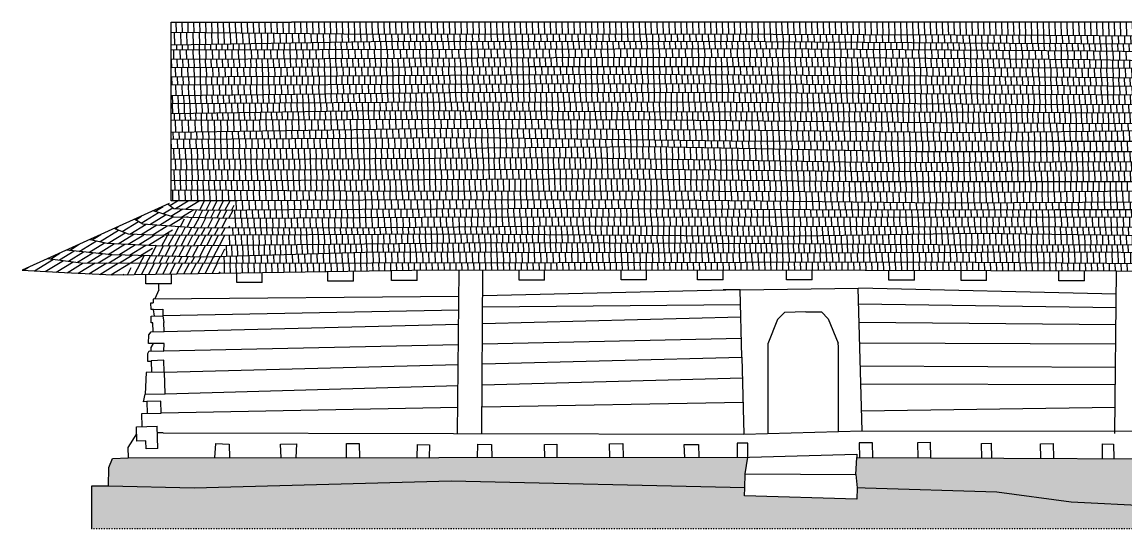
# Model space of a CAD drawing. Header units: millimetres. Extents: x -324080 to 120693, y -32448 to 53734.
# Drawn here: x 53927 to 66913, y -3230 to 2733 of the extents above; entities that cross this region are included whole.
import ezdxf

# ---------------------------------------------------------------- set-up
doc = ezdxf.new("R2010")
doc.units = ezdxf.units.MM
doc.linetypes.add('ACAD_ISO03W100', pattern=[30, 12, -18])
pattern_1 = [(91.58088, (97.126, -1574.12), (-69.823414, -1.92702), [])]
pattern_2 = [(91.58088, (97.126, -1574.12), (-72.997205, -2.01461), [])]
pattern_3 = [(91.58088, (97.126, -1574.12), (-66.64962, -1.83943), [])]
pattern_4 = [(91.58088, (97.126, -1574.12), (-76.171, -2.102205), [])]
pattern_5 = [(91.58088, (97.126, -1574.12), (-63.47583, -1.75184), [])]
pattern_6 = [(62.58088, (97.126, -1574.12), (-59.184846, 30.70358), [])]
pattern_7 = [(62.58088, (97.126, -1574.12), (-64.8215, 33.62773), [])]
pattern_8 = [(211.58088, (97.126, -1574.12), (38.24331, -62.21013), [])]
pattern_9 = [(211.58088, (97.126, -1574.12), (34.9178, -56.80055), [])]

msp = doc.modelspace()

# ---------------------------------------------------------------- hatches: boundary and pattern name
at = {"transparency": 33554687}
h = msp.add_hatch(dxfattribs=at)
h.set_pattern_fill('ANSI31', color=256, scale=22, angle=46.580876)
h.set_pattern_definition(pattern_1)
h.paths.add_polyline_path([(61694.19, 2592.5), (65977.65, 2573.75), (70541.46, 2554.16), (70541.46, 2732.84), (55680.43, 2732.84), (55680.43, 2609.11), (58119.51, 2587.31)])
h = msp.add_hatch(dxfattribs=at)
h.set_pattern_fill('ANSI31', color=256, scale=23, angle=46.580876)
h.set_pattern_definition(pattern_2)
h.paths.add_polyline_path([(55680.43, 2609.11), (55680.43, 2463.6), (58032.65, 2503.4), (62105.46, 2507.86), (65537.96, 2485.89), (70541.46, 2462.16), (70541.46, 2554.16), (65977.65, 2573.75), (61694.19, 2592.5), (58119.51, 2587.31)])
h = msp.add_hatch(dxfattribs=at)
h.set_pattern_fill('ANSI31', color=256, scale=21, angle=46.580876)
h.set_pattern_definition(pattern_3)
h.paths.add_polyline_path([(62634.52, 2417.31), (66536.51, 2390.77), (70541.46, 2347.48), (70541.46, 2462.16), (65537.96, 2485.89), (62105.46, 2507.86), (58032.65, 2503.4), (55680.43, 2463.6), (55680.43, 2430.98), (55680.43, 2400.62), (59173.44, 2409.38)])
h = msp.add_hatch(dxfattribs=at)
h.set_pattern_fill('ANSI31', color=256, scale=24, angle=46.580876)
h.set_pattern_definition(pattern_4)
h.paths.add_polyline_path([(60183.36, 2314.78), (63142.9, 2320.66), (66491, 2293.51), (69049.21, 2253.36), (70541.46, 2248.61), (70541.46, 2347.48), (66536.51, 2390.77), (62634.52, 2417.31), (59173.44, 2409.38), (55680.43, 2400.62), (55680.43, 2310.89), (55680.43, 2296.06)])
h = msp.add_hatch(dxfattribs=at)
h.set_pattern_fill('ANSI31', color=256, scale=21, angle=46.580876)
h.set_pattern_definition(pattern_3)
h.paths.add_polyline_path([(67399.21, 2187.38), (70541.46, 2125.92), (70541.46, 2248.61), (69049.21, 2253.36), (66491, 2293.51), (63142.9, 2320.66), (60183.36, 2314.78), (55680.43, 2296.06), (55680.43, 2195.56), (59896.23, 2207.66), (62538.61, 2207.65)])
h = msp.add_hatch(dxfattribs=at)
h.set_pattern_fill('ANSI31', color=256, scale=23, angle=46.580876)
h.set_pattern_definition(pattern_2)
h.paths.add_polyline_path([(64586.25, 2100.95), (68596.29, 2065.91), (70541.46, 2048.9), (70541.46, 2125.92), (67399.21, 2187.38), (62538.61, 2207.65), (59896.23, 2207.66), (55680.43, 2195.56), (55680.43, 2086.89), (60935.35, 2119.73)])
h = msp.add_hatch(dxfattribs=at)
h.set_pattern_fill('ANSI31', color=256, scale=21, angle=46.580876)
h.set_pattern_definition(pattern_3)
h.paths.add_polyline_path([(65206.94, 1989.65), (70541.46, 1947.48), (70541.46, 2048.9), (68596.29, 2065.91), (64586.25, 2100.95), (60935.35, 2119.73), (55680.43, 2086.89), (55680.43, 1991.17), (57523.38, 1996.27), (61056.99, 2006.25)])
h = msp.add_hatch(dxfattribs=at)
h.set_pattern_fill('ANSI31', color=256, scale=23, angle=46.580876)
h.set_pattern_definition(pattern_2)
h.paths.add_polyline_path([(62355.14, 1905.61), (65907.28, 1883.81), (70541.46, 1854.39), (70541.46, 1947.48), (65206.94, 1989.65), (61056.99, 2006.25), (57523.38, 1996.27), (55680.43, 1991.17), (55680.43, 1870.53), (59316.82, 1909.31)])
h = msp.add_hatch(dxfattribs=at)
h.set_pattern_fill('ANSI31', color=256, scale=21, angle=46.580876)
h.set_pattern_definition(pattern_3)
h.paths.add_polyline_path([(65536.77, 1762.77), (70541.46, 1757.47), (70541.46, 1854.39), (65907.28, 1883.81), (62355.14, 1905.61), (59316.82, 1909.31), (55680.43, 1870.53), (55680.43, 1771.44), (58229.19, 1785.89), (61765.47, 1790.24)])
h = msp.add_hatch(dxfattribs=at)
h.set_pattern_fill('ANSI31', color=256, scale=22, angle=46.580876)
h.set_pattern_definition(pattern_1)
h.paths.add_polyline_path([(61765.47, 1790.24), (58229.19, 1785.89), (55680.43, 1771.44), (55680.43, 1655.44), (58037, 1692.77), (61253.69, 1679.66), (64274.25, 1675.46), (67324.4, 1663.61), (70541.46, 1661.28), (70541.46, 1757.47), (65536.77, 1762.77)])
h = msp.add_hatch(dxfattribs=at)
h.set_pattern_fill('ANSI31', color=256, scale=20, angle=46.580876)
h.set_pattern_definition(pattern_5)
h.paths.add_polyline_path([(61253.69, 1679.66), (58037, 1692.77), (55680.43, 1655.44), (55680.43, 1575.8), (58773.46, 1584.79), (61456.64, 1577.1), (65034.58, 1544.68), (70541.46, 1523.55), (70541.46, 1661.28), (67324.4, 1663.61), (64274.25, 1675.46)])
h = msp.add_hatch(dxfattribs=at)
h.set_pattern_fill('ANSI31', color=256, scale=24, angle=46.580876)
h.set_pattern_definition(pattern_4)
h.paths.add_polyline_path([(65103.05, 1432.78), (67741.1, 1461.89), (70541.46, 1427.52), (70541.46, 1523.55), (65034.58, 1544.68), (61456.64, 1577.1), (58773.46, 1584.79), (55680.43, 1575.8), (55680.43, 1438.72), (58905.66, 1486.39), (62224.65, 1464.12)])
h = msp.add_hatch(dxfattribs=at)
h.set_pattern_fill('ANSI31', color=256, scale=22, angle=46.580876)
h.set_pattern_definition(pattern_1)
h.paths.add_polyline_path([(58905.66, 1486.39), (55680.43, 1438.72), (55680.43, 1351.54), (59234.2, 1369.96), (62273.79, 1331.33), (66023.87, 1329.71), (70541.46, 1316.08), (70541.46, 1427.52), (67741.1, 1461.89), (65103.05, 1432.78), (62224.65, 1464.12)])
h = msp.add_hatch(dxfattribs=at)
h.set_pattern_fill('ANSI31', color=256, scale=23, angle=46.580876)
h.set_pattern_definition(pattern_2)
h.paths.add_polyline_path([(64444.56, 1211.37), (67093.03, 1208.79), (70541.46, 1206.47), (70541.46, 1316.08), (66023.87, 1329.71), (62273.79, 1331.33), (59234.2, 1369.96), (55680.43, 1351.54), (55680.43, 1246.12), (58911.47, 1250.71), (61323.61, 1267.76)])
h = msp.add_hatch(dxfattribs=at)
h.set_pattern_fill('ANSI31', color=256, scale=22, angle=46.580876)
h.set_pattern_definition(pattern_1)
h.paths.add_polyline_path([(64132.68, 1077.46), (67025.94, 1087.32), (70541.46, 1087.28), (70541.46, 1206.47), (67093.03, 1208.79), (64444.56, 1211.37), (61323.61, 1267.76), (58911.47, 1250.71), (55680.43, 1246.12), (55680.43, 1115.88), (57304.4, 1119.11), (60281.16, 1134.16)])
h = msp.add_hatch(dxfattribs=at)
h.set_pattern_fill('ANSI31', color=256, scale=20, angle=46.580876)
h.set_pattern_definition(pattern_5)
h.paths.add_polyline_path([(64038.3, 975.66), (67026.59, 982.6), (69276.16, 986.61), (70541.46, 979.66), (70541.46, 1087.28), (67025.94, 1087.32), (64132.68, 1077.46), (60281.16, 1134.16), (57304.4, 1119.11), (55680.43, 1115.88), (55680.43, 997.4), (58636.13, 995.45), (60961.41, 1007.09)])
h = msp.add_hatch(dxfattribs=at)
h.set_pattern_fill('ANSI31', color=256, scale=22, angle=46.580876)
h.set_pattern_definition(pattern_1)
h.paths.add_polyline_path([(63664.62, 851.93), (67678.52, 851.93), (70541.46, 835.57), (70541.46, 979.66), (69276.16, 986.61), (67026.59, 982.6), (64038.3, 975.66), (60961.41, 1007.09), (58636.13, 995.45), (55680.43, 997.4), (55680.43, 870.12), (56482.38, 863.29), (60843.44, 887.54)])
h = msp.add_hatch(dxfattribs=at)
h.set_pattern_fill('ANSI31', color=256, scale=21, angle=46.580876)
h.set_pattern_definition(pattern_3)
h.paths.add_polyline_path([(60843.44, 887.54), (56482.38, 863.29), (55680.43, 870.12), (55680.43, 759.92), (57723.47, 746.37), (62118.3, 742.33), (65165.51, 730.41), (68511.11, 755.86), (70541.46, 740.97), (70541.46, 835.57), (67678.52, 851.93), (63664.62, 851.93)])
h = msp.add_hatch(dxfattribs=at)
h.set_pattern_fill('ANSI31', color=256, scale=23, angle=46.580876)
h.set_pattern_definition(pattern_2)
h.paths.add_polyline_path([(57723.47, 746.37), (55680.43, 759.92), (55680.43, 630.97), (56459.94, 629.9), (58681.59, 641.8), (61528.33, 635.81), (64789.05, 603.44), (68435.24, 622.41), (70541.46, 602.64), (70541.46, 740.97), (68511.11, 755.86), (65165.51, 730.41), (62118.3, 742.33)])
h = msp.add_hatch(dxfattribs=at)
h.set_pattern_fill('ANSI31', color=256, scale=23, angle=166.580876)
h.set_pattern_definition(pattern_8)
h.paths.add_polyline_path([(55957.56, 527.48), (55712.84, 540.36), (55645.73, 590.71), (55469.81, 511.18), (55711.93, 436.39), (55855.12, 433.84)])
h = msp.add_hatch(dxfattribs=at)
h.set_pattern_fill('ANSI31', color=256, scale=21, angle=166.580876)
h.set_pattern_definition(pattern_9)
h.paths.add_polyline_path([(56070.19, 630.44), (55680.43, 630.97), (55659.09, 596.75), (55645.73, 590.71), (55712.84, 540.36), (55957.56, 527.48)])
h = msp.add_hatch(dxfattribs=at)
h.set_pattern_fill('ANSI31', color=256, scale=20, angle=17.580876)
h.set_pattern_definition([(62.58088, (97.126, -1574.12), (-56.36652, 29.2415), [])])
h.paths.add_polyline_path([(56410.32, 523.92), (56073.82, 521.36), (55957.56, 527.48), (55855.12, 433.84), (56389.18, 424.33)])
h = msp.add_hatch(dxfattribs=at)
h.set_pattern_fill('ANSI31', color=256, scale=21, angle=17.580876)
h.set_pattern_definition(pattern_6)
h.paths.add_polyline_path([(56432.83, 629.94), (56070.19, 630.44), (55957.56, 527.48), (56073.82, 521.36), (56410.32, 523.92)])
h = msp.add_hatch(dxfattribs=at)
h.set_pattern_fill('ANSI31', color=256, scale=22, angle=46.580876)
h.set_pattern_definition(pattern_1)
h.paths.add_polyline_path([(60505.88, 543.6), (57069.83, 528.93), (56410.32, 523.92), (56389.18, 424.33), (56416.38, 423.84), (58638.12, 434.9), (62866.16, 437.23), (68059.35, 433.93), (69543.24, 425.45), (69514.89, 530.19), (68244.29, 530.03), (66082.25, 528.61), (63867.47, 522.86)])
h = msp.add_hatch(dxfattribs=at)
h.set_pattern_fill('ANSI31', color=256, scale=24, angle=46.580876)
h.set_pattern_definition(pattern_4)
h.paths.add_polyline_path([(61528.33, 635.81), (58681.59, 641.8), (56459.94, 629.9), (56432.83, 629.94), (56410.32, 523.92), (57069.83, 528.93), (60505.88, 543.6), (63867.47, 522.86), (66082.25, 528.61), (68244.29, 530.03), (69514.89, 530.19), (69492.71, 612.08), (68435.24, 622.41), (64789.05, 603.44)])
h = msp.add_hatch(dxfattribs=at)
h.set_pattern_fill('ANSI31', color=256, scale=23, angle=166.580876)
h.set_pattern_definition(pattern_8)
h.paths.add_polyline_path([(55741.46, 329.94), (55347.12, 357.56), (55255.11, 414.12), (55009.64, 303.16), (55181.23, 238.75), (55584.02, 222.45), (55624.09, 222.65)])
h = msp.add_hatch(dxfattribs=at)
h.set_pattern_fill('ANSI31', color=256, scale=21, angle=166.580876)
h.set_pattern_definition(pattern_9)
h.paths.add_polyline_path([(55855.12, 433.84), (55711.93, 436.39), (55469.81, 511.18), (55255.11, 414.12), (55347.12, 357.56), (55741.46, 329.94)])
h = msp.add_hatch(dxfattribs=at)
h.set_pattern_fill('ANSI31', color=256, scale=23, angle=17.580876)
h.set_pattern_definition(pattern_7)
h.paths.add_polyline_path([(56389.18, 424.33), (55855.12, 433.84), (55741.46, 329.94), (56002.19, 311.67), (56365.37, 312.23)])
h = msp.add_hatch(dxfattribs=at)
h.set_pattern_fill('ANSI31', color=256, scale=23, angle=46.580876)
h.set_pattern_definition(pattern_2)
h.paths.add_polyline_path([(62866.16, 437.23), (58638.12, 434.9), (56416.38, 423.84), (56389.18, 424.33), (56365.37, 312.23), (58105.28, 314.88), (60457.45, 333.96), (62758.58, 333.54), (66149.27, 321.91), (68931.17, 320.91), (69572.24, 318.35), (69543.24, 425.45), (68059.35, 433.93)])
h = msp.add_hatch(dxfattribs=at)
h.set_pattern_fill('ANSI31', color=256, scale=21, angle=166.580876)
h.set_pattern_definition(pattern_9)
h.paths.add_polyline_path([(55624.09, 222.65), (55584.02, 222.45), (55181.23, 238.75), (55009.64, 303.16), (54728.06, 175.86), (54928.08, 130.88), (55493.3, 103.09)])
h = msp.add_hatch(dxfattribs=at)
h.set_pattern_fill('ANSI31', color=256, scale=22, angle=17.580876)
h.set_pattern_definition([(62.58088, (97.126, -1574.12), (-62.00317, 32.16565), [])])
h.paths.add_polyline_path([(56365.37, 312.23), (56002.19, 311.67), (55741.46, 329.94), (55624.09, 222.65), (56347.11, 226.19)])
h = msp.add_hatch(dxfattribs=at)
h.set_pattern_fill('ANSI31', color=256, scale=21, angle=46.580876)
h.set_pattern_definition(pattern_3)
h.paths.add_polyline_path([(62758.58, 333.54), (60457.45, 333.96), (58105.28, 314.88), (56365.37, 312.23), (56347.11, 226.19), (59015.22, 239.26), (62800.52, 210.91), (65172.52, 244.39), (69608.33, 185.06), (69572.24, 318.35), (68931.17, 320.91), (66149.27, 321.91)])
h = msp.add_hatch(dxfattribs=at)
h.set_pattern_fill('ANSI31', color=256, scale=22, angle=166.580876)
h.set_pattern_definition([(211.58088, (97.126, -1574.12), (36.58056, -59.50534), [])])
h.paths.add_polyline_path([(55493.3, 103.09), (54928.08, 130.88), (54728.06, 175.86), (54450.03, 50.18), (54986.68, -4.58), (55364, -15.1)])
h = msp.add_hatch(dxfattribs=at)
h.set_pattern_fill('ANSI31', color=256, scale=21, angle=17.580876)
h.set_pattern_definition(pattern_6)
h.paths.add_polyline_path([(56347.11, 226.19), (55624.09, 222.65), (55493.3, 103.09), (55582.78, 98.69), (56321.63, 106.22)])
h = msp.add_hatch(dxfattribs=at)
h.set_pattern_fill('ANSI31', color=256, scale=20, angle=46.580876)
h.set_pattern_definition(pattern_5)
h.paths.add_polyline_path([(62109.4, 132.35), (59535.12, 138.99), (56321.63, 106.22), (56293.26, -27.42), (58096.83, 26.22), (62609.11, 13.58), (66504.23, 25.12), (69661.19, -10.18), (69630.32, 103.84), (69429.76, 110.27), (64695.41, 116.86)])
h = msp.add_hatch(dxfattribs=at)
h.set_pattern_fill('ANSI31', color=256, scale=22, angle=46.580876)
h.set_pattern_definition(pattern_1)
h.paths.add_polyline_path([(65172.52, 244.39), (62800.52, 210.91), (59015.22, 239.26), (56347.11, 226.19), (56321.63, 106.22), (59535.12, 138.99), (62109.4, 132.35), (64695.41, 116.86), (69429.76, 110.27), (69630.32, 103.84), (69608.33, 185.06)])
h = msp.add_hatch(dxfattribs=at)
h.set_pattern_fill('ANSI31', color=256, scale=21, angle=166.580876)
h.set_pattern_definition(pattern_9)
h.paths.add_polyline_path([(55364, -15.1), (54986.68, -4.58), (54450.03, 50.18), (54233.58, -47.67), (54624.38, -98.52), (55269.45, -101.54)])
h = msp.add_hatch(dxfattribs=at)
h.set_pattern_fill('ANSI31', color=256, scale=23, angle=17.580876)
h.set_pattern_definition(pattern_7)
h.paths.add_polyline_path([(56321.63, 106.22), (55582.78, 98.69), (55493.3, 103.09), (55364, -15.1), (56057.38, -34.43), (56293.26, -27.42)])
h = msp.add_hatch(dxfattribs=at)
h.set_pattern_fill('ANSI31', color=256, scale=23, angle=46.580876)
h.set_pattern_definition(pattern_2)
h.paths.add_polyline_path([(62609.11, 13.58), (58096.83, 26.22), (56293.26, -27.42), (56277.14, -103.33), (64621.55, -86.32), (69692.46, -125.67), (69661.19, -10.18), (66504.23, 25.12)])
h = msp.add_hatch(dxfattribs=at)
h.set_pattern_fill('ANSI31', color=256, scale=23, angle=166.580876)
h.set_pattern_definition(pattern_8)
h.paths.add_polyline_path([(55269.45, -101.54), (54624.38, -98.52), (54233.58, -47.67), (53927.28, -186.14), (54428.17, -215.27), (54993.92, -242.53), (55117.34, -240.59)])
h = msp.add_hatch(dxfattribs=at)
h.set_pattern_fill('ANSI31', color=256, scale=23, angle=17.580876)
h.set_pattern_definition(pattern_7)
h.paths.add_polyline_path([(56277.14, -103.33), (55841.56, -104.22), (55269.45, -101.54), (55117.34, -240.59), (56251.78, -222.76)])
h = msp.add_hatch(dxfattribs=at)
h.set_pattern_fill('ANSI31', color=256, scale=21, angle=17.580876)
h.set_pattern_definition(pattern_6)
h.paths.add_polyline_path([(56293.26, -27.42), (56057.38, -34.43), (55364, -15.1), (55269.45, -101.54), (55841.56, -104.22), (56277.14, -103.33)])
h = msp.add_hatch(dxfattribs=at)
h.set_pattern_fill('ANSI31', color=256, scale=22, angle=46.580876)
h.set_pattern_definition(pattern_1)
h.paths.add_polyline_path([(56277.14, -103.33), (56251.78, -222.76), (58511.17, -187.24), (62368.64, -183.6), (66800.75, -195.74), (67074.58, -196.17), (69721.1, -231.44), (69692.46, -125.67), (64621.55, -86.32)])
h = msp.add_hatch(dxfattribs=at)
h.set_pattern_fill('GRAVEL', color=256, scale=21, angle=1.580876)
h.set_pattern_definition([(229.593663, (466.31, -1030.33), (-4133.13692, -4916.496252), [71.7615, -7104.4016]), (186.550617, (419.796, -1084.973), (6383.648285, 709.782199), [123.145, -12191.3503]), (134.091323, (297.455, -1099.022), (5493.83953, -5718.012416), [86.831, -8596.2918]), (268.854565, (93.187, -1238.06), (238.8883245, 10678.654968), [112.141, -11101.952]), (294.41453, (90.945, -1350.179), (-2842.570076, 6324.786558), [109.963, -10886.3596]), (358.854565, (136.397, -1450.31), (-10678.654968, 238.8883245), [112.141, -11101.952]), (39.275116, (248.515, -1452.55), (-6784.406371, -5523.270393), [148.3007, -14681.7542]), (73.836204, (363.317, -1358.67), (3408.63932, 11833.3415174), [140.011, -13861.104]), (123.01044, (402.294, -1224.193), (-4456.8764395, 6813.837236), [112.5207, -11139.5646]), (176.817234, (340.993, -1129.836), (5879.882177, -371.327218), [128.4598, -6294.5268]), (223.978314, (212.732, -1122.704), (-6236.4939617, -6041.7519367), [166.1264, -16446.5222]), (140.39495, (621.2, -1228.824), (-3820.671433, 3096.173832), [56.701, -5613.419]), (173.05011, (577.513, -1192.677), (6960.991564, -875.093328), [107.8732, -10679.4742]), (226.5809, (470.43, -1179.62), (14.7154, -533.197), [75.434, -678.9076]), (204.77947, (431.34, -1116.67), (2636.55402, 1139.97112), [40.6227, -4021.6307]), (293.38229, (394.46, -1133.7), (-577.34327, 1584.8755), [57.4488, -2814.998]), (32.54463, (417.26, -1186.43), (1570.16007, 1110.54025), [93.307, -3016.9226]), (163.14593, (495.91, -1136.23), (1081.1094, -503.7661), [67.4703, -1619.2886]), (17.970416, (85.206, -1142.232), (5287.82347, 1746.745257), [94.5185, -9357.3536]), (71.92705, (175.114, -1113.07), (-1970.918148, -5924.028475), [79.2958, -7850.2653]), (294.77947, (492.97, -1029.59), (-1139.97112, 2636.55402), [81.245, -3981.0086]), (345.191336, (527.024, -1103.358), (-5376.116066, 1452.436603), [94.5185, -9357.3536]), (341.02483, (94.33, -1472.814), (-2695.41575, 992.81679), [91.1474, -4466.2242]), (296.356016, (180.524, -1502.45), (-2827.854646, 5791.58958), [76.371, -7560.7546]), (68.38229, (513.02, -1562.64), (992.81679, 2695.41575), [81.245, -3981.0086]), (18.9349, (542.95, -1487.113), (-6872.698967, -2324.088532), [89.4144, -8851.999]), (71.02483, (251.75, -1569.854), (-992.81679, -2695.41575), [45.5737, -4511.798]), (102.8908, (481.03, -1563.53), (-592.0587, 2118.07247), [27.198, -2692.619]), (167.54463, (474.96, -1537.01), (1614.30636, -489.05068), [109.963, -2089.3015]), (187.58988, (367.584, -1513.297), (5317.254335, 680.351304), [101.906, -10088.6866]), (305.27094, (418.58, -1234.42), (-562.62784, 1051.67852), [76.928, -1846.273]), (354.738102, (463.006, -1297.222), (9093.7794705, -816.231598), [134.307, -13296.362]), (62.52627, (596.746, -1309.54), (-2029.77988, -3791.240568), [54.9167, -5436.7724]), (91.5809, (622.1, -1260.8), (-547.9124, 518.4815), [32.004, -501.396]), (121.83731, (356.48, -1497.595), (2235.795936, -3673.517107), [74.102, -7336.1276]), (49.593663, (317.39, -1434.64), (4133.13692, 4916.496252), [143.523, -7032.64]), (1.5809, (410.4, -1325.35), (518.4815, 547.9124), [138.684, -394.716]), (326.88572, (549.053, -1321.527), (5434.977798, -3585.224508), [84.338, -8349.4565]), (255.63548, (619.69, -1367.6), (-474.335246, -2147.50334), [77.664, -3805.5465]), (209.22685, (600.425, -1442.838), (-9983.5882324, -5611.562988), [126.4505, -12518.6175]), (177.006955, (490.073, -1504.58), (-6946.276131, 341.896352), [133.7762, -13243.8278])])
h.paths.add_polyline_path([(55175.89, -2395.83), (54991.97, -2403.03), (54949.24, -2505.9), (54944.34, -2727.9), (55953.62, -2750.18), (58977.13, -2666.74), (62430.14, -2745.32), (62435.14, -2583.84), (62466.67, -2387.11)])
h.paths.add_polyline_path([(63748.95, -2390.62), (63736.86, -2589.53), (63752.31, -2746.92), (63845.16, -2749.79), (65396.37, -2797.77), (66268.89, -2913.97), (67221.03, -2962.36), (71081.23, -3030.27), (71075.81, -2833.57), (71038.86, -2807.44), (71037.37, -2753.17), (71029.44, -2466.04), (70933.06, -2418.92)])
h = msp.add_hatch(dxfattribs=at)
h.set_pattern_fill('EARTH', color=256, scale=33, angle=42)
h.paths.add_polyline_path([(66268.89, -2913.97), (65396.37, -2797.77), (63845.16, -2749.79), (63752.31, -2746.92), (63748.16, -2881.38), (62427.2, -2840.52), (62430.14, -2745.32), (58977.13, -2666.74), (55953.62, -2750.18), (54944.34, -2727.9), (54744.34, -2727.9), (54744.34, -3230.27), (71281.23, -3230.27), (71281.23, -3030.27), (71081.23, -3030.27), (67221.03, -2962.36)])

# ---------------------------------------------------------------- linework, layer by layer
for p, q in [((55680.43, 630.97), (55680.43, 2732.84)), ((55680.43, 2732.84), (57095.92, 2732.84)), ((68989.43, 2732.84), (57095.92, 2732.84)), ((58119.51, 2587.31), (55680.43, 2609.11)), ((55680.43, 2463.6), (58032.65, 2503.4)), ((58032.65, 2503.4), (62105.46, 2507.86)), ((61694.19, 2592.5), (58119.51, 2587.31)), ((65977.65, 2573.75), (61694.19, 2592.5)), ((62105.46, 2507.86), (65537.96, 2485.89)), ((65537.96, 2485.89), (70541.46, 2462.16)), ((70541.46, 2554.16), (65977.65, 2573.75)), ((59173.44, 2409.38), (55680.43, 2400.62)), ((62634.52, 2417.31), (59173.44, 2409.38)), ((66536.51, 2390.77), (62634.52, 2417.31)), ((70541.46, 2347.48), (66536.51, 2390.77)), ((55680.43, 2296.06), (60183.36, 2314.78)), ((59896.23, 2207.66), (55680.43, 2195.56)), ((62538.61, 2207.65), (59896.23, 2207.66)), ((60183.36, 2314.78), (63142.9, 2320.66)), ((67399.21, 2187.38), (62538.61, 2207.65)), ((63142.9, 2320.66), (66491, 2293.51)), ((66491, 2293.51), (69049.21, 2253.36)), ((55680.43, 2086.89), (60935.35, 2119.73)), ((60935.35, 2119.73), (64586.25, 2100.95)), ((64586.25, 2100.95), (68596.29, 2065.91)), ((57523.38, 1996.27), (55680.43, 1991.17)), ((61056.99, 2006.25), (57523.38, 1996.27)), ((65206.94, 1989.65), (61056.99, 2006.25)), ((70541.46, 1947.48), (65206.94, 1989.65)), ((55680.43, 1870.53), (59316.82, 1909.31)), ((59316.82, 1909.31), (62355.14, 1905.61)), ((62355.14, 1905.61), (65907.28, 1883.81)), ((65907.28, 1883.81), (70541.46, 1854.39)), ((58229.19, 1785.89), (55680.43, 1771.44)), ((55680.43, 1655.44), (58037, 1692.77)), ((58037, 1692.77), (61253.69, 1679.66)), ((61765.47, 1790.24), (58229.19, 1785.89)), ((65536.77, 1762.77), (61765.47, 1790.24)), ((70541.46, 1757.47), (65536.77, 1762.77)), ((58773.46, 1584.79), (55680.43, 1575.8)), ((61456.64, 1577.1), (58773.46, 1584.79)), ((61253.69, 1679.66), (64274.25, 1675.46)), ((65034.58, 1544.68), (61456.64, 1577.1)), ((64274.25, 1675.46), (67324.4, 1663.61)), ((55680.43, 1438.72), (58905.66, 1486.39)), ((58905.66, 1486.39), (62224.65, 1464.12)), ((62224.65, 1464.12), (65103.05, 1432.78)), ((70541.46, 1523.55), (65034.58, 1544.68)), ((65103.05, 1432.78), (67741.1, 1461.89)), ((59234.2, 1369.96), (55680.43, 1351.54)), ((62273.79, 1331.33), (59234.2, 1369.96)), ((66023.87, 1329.71), (62273.79, 1331.33)), ((70541.46, 1316.08), (66023.87, 1329.71)), ((55680.43, 1246.12), (58911.47, 1250.71)), ((58911.47, 1250.71), (61323.61, 1267.76)), ((61323.61, 1267.76), (64444.56, 1211.37)), ((64444.56, 1211.37), (67093.03, 1208.79)), ((57304.4, 1119.11), (55680.43, 1115.88)), ((60281.16, 1134.16), (57304.4, 1119.11)), ((64132.68, 1077.46), (60281.16, 1134.16)), ((67025.94, 1087.32), (64132.68, 1077.46)), ((55680.43, 997.4), (58636.13, 995.45)), ((58636.13, 995.45), (60961.41, 1007.09)), ((60961.41, 1007.09), (64038.3, 975.66)), ((64038.3, 975.66), (67026.59, 982.6)), ((56482.38, 863.29), (55680.43, 870.12)), ((60843.44, 887.54), (56482.38, 863.29)), ((63664.62, 851.93), (60843.44, 887.54)), ((67678.52, 851.93), (63664.62, 851.93)), ((55680.43, 759.92), (57723.47, 746.37)), ((57723.47, 746.37), (62118.3, 742.33)), ((62118.3, 742.33), (65165.51, 730.41)), ((65165.51, 730.41), (68511.11, 755.86)), ((55659.09, 596.75), (53927.28, -186.14)), ((55645.73, 590.71), (55712.84, 540.36)), ((56459.94, 629.9), (55680.43, 630.97)), ((55712.84, 540.36), (56073.82, 521.36)), ((56073.82, 521.36), (57069.83, 528.93)), ((58681.59, 641.8), (56459.94, 629.9)), ((57069.83, 528.93), (60505.88, 543.6)), ((61528.33, 635.81), (58681.59, 641.8)), ((60505.88, 543.6), (63867.47, 522.86)), ((64789.05, 603.44), (61528.33, 635.81)), ((63867.47, 522.86), (66082.25, 528.61)), ((68435.24, 622.41), (64789.05, 603.44)), ((66082.25, 528.61), (68244.29, 530.03)), ((55255.11, 414.12), (55347.12, 357.56)), ((55711.93, 436.39), (55469.81, 511.18)), ((56416.38, 423.84), (55711.93, 436.39)), ((58638.12, 434.9), (56416.38, 423.84)), ((62866.16, 437.23), (58638.12, 434.9)), ((68059.35, 433.93), (62866.16, 437.23)), ((55181.23, 238.75), (55009.64, 303.16)), ((55347.12, 357.56), (56002.19, 311.67)), ((56002.19, 311.67), (58105.28, 314.88)), ((58105.28, 314.88), (60457.45, 333.96)), ((60457.45, 333.96), (62758.58, 333.54)), ((62758.58, 333.54), (66149.27, 321.91)), ((66149.27, 321.91), (68931.17, 320.91)), ((54728.06, 175.86), (54928.08, 130.88)), ((54928.08, 130.88), (55582.78, 98.69)), ((55584.02, 222.45), (55181.23, 238.75)), ((55582.78, 98.69), (59535.12, 138.99)), ((59015.22, 239.26), (55584.02, 222.45)), ((62800.52, 210.91), (59015.22, 239.26)), ((59535.12, 138.99), (62109.4, 132.35)), ((62109.4, 132.35), (64695.41, 116.86)), ((65172.52, 244.39), (62800.52, 210.91)), ((70426.41, 174.12), (65172.52, 244.39)), ((54986.68, -4.58), (54450.03, 50.18)), ((58096.83, 26.22), (56057.38, -34.43)), ((62609.11, 13.58), (58096.83, 26.22)), ((66504.23, 25.12), (62609.11, 13.58)), ((64695.41, 116.86), (69429.76, 110.27)), ((70284.81, -17.15), (66504.23, 25.12)), ((54228.01, -46.95), (54624.38, -98.52)), ((54624.38, -98.52), (55841.56, -104.22)), ((56057.38, -34.43), (54986.68, -4.58)), ((55841.56, -104.22), (64621.55, -86.32)), ((64621.55, -86.32), (71220.85, -137.53)), ((53927.28, -186.14), (54428.17, -215.27)), ((54428.17, -215.27), (54993.92, -242.53)), ((54993.92, -242.53), (58511.17, -187.24)), ((55384.26, -348.24), (55384.15, -231.96)), ((55684.26, -347.96), (55684.15, -231.68)), ((56452.65, -331.45), (56452.54, -215.17)), ((56752.65, -331.16), (56752.54, -214.89)), ((57524.48, -314.6), (57524.37, -198.32)), ((57824.48, -314.32), (57824.37, -198.04)), ((58274.47, -307.24), (58274.36, -190.96)), ((58511.17, -187.24), (62368.64, -183.6)), ((58574.47, -306.96), (58574.36, -187.18)), ((59051.36, -2107.35), (59069.73, -186.71)), ((59337.81, -2108.02), (59349.42, -186.45)), ((59774.47, -302.33), (59774.36, -186.05)), ((60074.47, -302.04), (60074.36, -185.76)), ((60974.47, -300.63), (60974.36, -184.35)), ((61274.46, -300.34), (61274.36, -184.06)), ((61874.46, -300.34), (61874.36, -184.06)), ((62174.46, -300.06), (62174.35, -183.78)), ((62368.64, -183.6), (66800.75, -195.74)), ((62921.18, -300.34), (62921.07, -184.06)), ((63221.18, -300.06), (63221.07, -183.78)), ((64124.47, -304.69), (64124.36, -188.41)), ((64424.47, -304.4), (64424.36, -188.13)), ((64974.47, -307.02), (64974.36, -190.74)), ((65274.47, -306.73), (65274.36, -190.45)), ((66124.48, -311.27), (66124.37, -194.99)), ((66424.48, -310.99), (66424.37, -194.71)), ((66782.73, -2108.96), (66800.75, -195.74)), ((66800.75, -195.74), (67074.58, -196.17)), ((55684.26, -347.96), (55384.26, -348.24)), ((55535.32, -415.02), (55534.26, -348.1)), ((56752.65, -331.16), (56452.65, -331.45)), ((57824.48, -314.32), (57524.48, -314.6)), ((58574.47, -306.96), (58274.47, -307.24)), ((60074.47, -302.04), (59774.47, -302.33)), ((61274.46, -300.34), (60974.47, -300.63)), ((62174.46, -300.06), (61874.46, -300.34)), ((63221.18, -300.06), (62921.18, -300.34)), ((64424.47, -304.4), (64124.47, -304.69)), ((65274.47, -306.73), (64974.47, -307.02)), ((66424.48, -310.99), (66124.48, -311.27)), ((59066.79, -494.92), (55469.1, -525.22)), ((55535.32, -415.39), (55488, -525.06)), ((62374.57, -416.34), (59347.6, -487.32)), ((62374.57, -416.34), (62174.57, -416.34)), ((62374.57, -416.34), (63767.79, -397.85)), ((62394.85, -1211.3), (62374.57, -416.34)), ((63809.79, -2076.92), (63764.43, -397.89)), ((66799.16, -468.56), (63767.79, -397.85)), ((55442.51, -570.71), (55470.81, -569.62)), ((55444.71, -650.52), (55442.51, -570.71)), ((55469.1, -525.22), (55470.81, -569.62)), ((55474.77, -649.69), (55582.1, -646.73)), ((55582.1, -646.73), (55581.6, -722.53)), ((59346.82, -616.95), (62379.04, -591.28)), ((66796.66, -629.86), (63768.6, -584.25)), ((55444.22, -726.32), (55581.6, -722.53)), ((55446.4, -805.27), (55444.22, -726.32)), ((55474.77, -649.69), (55444.71, -650.52)), ((55483.87, -725.22), (55474.77, -649.69)), ((59065.24, -656.57), (55581.6, -722.53)), ((55581.6, -722.53), (55596.69, -801.13)), ((59345.63, -813.17), (62382.72, -735.7)), ((62816.07, -765.79), (62700.02, -1051.41)), ((62895.27, -682.59), (62816.07, -765.79)), ((63149.05, -676.69), (62895.27, -682.59)), ((63149.05, -676.69), (63331.97, -676.69)), ((63331.97, -676.69), (63411.18, -759.89)), ((63411.18, -759.89), (63527.22, -1045.52)), ((55467, -804.7), (55446.4, -805.27)), ((55446.82, -912.93), (55599.66, -908.71)), ((55469.97, -912.29), (55467, -804.7)), ((55599.66, -908.71), (55596.69, -801.13)), ((55599.66, -908.71), (59063.67, -820.36)), ((63774.44, -796.08), (66794.83, -824.55)), ((55412.78, -1049.57), (55420.22, -945.44)), ((55420.22, -945.44), (55446.82, -912.93)), ((62389.21, -990.31), (59344.16, -1056.58)), ((55406.6, -1168.27), (55423.76, -1136.02)), ((55408.37, -1258.9), (55406.6, -1168.27)), ((55468.59, -1048.03), (55412.78, -1049.57)), ((55423.76, -1136.02), (55594.82, -1138.17)), ((55468.59, -1048.03), (55443.3, -1096.83)), ((55443.3, -1096.83), (55443.76, -1136.27)), ((55599.18, -1047), (55468.59, -1048.03)), ((55594.82, -1138.17), (55599.18, -1047)), ((59061.35, -1062.73), (55594.82, -1138.17)), ((62700.02, -1051.41), (62700.01, -2107.55)), ((63530.61, -1086.3), (63527.22, -1045.52)), ((63533.83, -2084.53), (63530.61, -1086.3)), ((66792.66, -1054.94), (63781.32, -1045.13)), ((55446.85, -1259.56), (55408.37, -1258.9)), ((55596.88, -1243.75), (55446.73, -1252.19)), ((55446.73, -1252.19), (55449.02, -1388.78)), ((55597.49, -1384.68), (55596.88, -1243.75)), ((55603.92, -1384.51), (59059.12, -1296.38)), ((59342.76, -1289.14), (62394.85, -1211.3)), ((62394.85, -1211.3), (62419.8, -2115.28)), ((55387.13, -1390.49), (55373.81, -1645.87)), ((55603.92, -1384.51), (55387.13, -1390.49)), ((55610.96, -1639.33), (55603.92, -1384.51)), ((63788.62, -1309.85), (66790.11, -1325.3)), ((55610.96, -1639.33), (59056.74, -1544.23)), ((59341.27, -1536.38), (62401.49, -1451.92)), ((66788.14, -1534.68), (63794.6, -1526.43)), ((55357.36, -1733.93), (55373.81, -1645.87)), ((55373.81, -1645.87), (55610.96, -1639.33)), ((55393.74, -1732.93), (55357.36, -1733.93)), ((55559.48, -1728.35), (55393.74, -1732.93)), ((55393.74, -1732.93), (55397.57, -1871.64)), ((55563.3, -1867.06), (55559.48, -1728.35)), ((59054.27, -1802.9), (55563.3, -1867.06)), ((62409.48, -1741.24), (59339.69, -1797.66)), ((63803.29, -1841.18), (66785.67, -1796.68)), ((55336.94, -1873.31), (55563.3, -1867.06)), ((55341.19, -2027.45), (55336.94, -1873.31)), ((55273.01, -2029.33), (55515.83, -2022.63)), ((55277.65, -2197.56), (55273.01, -2029.33)), ((55523.05, -2284.49), (55515.83, -2022.63)), ((62419.8, -2115.28), (63809.79, -2076.92)), ((63809.79, -2076.92), (70469.19, -2083.87)), ((55275.33, -2113.44), (55172.46, -2271.47)), ((55384.14, -2194.62), (55277.65, -2197.56)), ((55386.73, -2288.25), (55384.14, -2194.62)), ((55587.77, -2099.2), (55517.99, -2101.12)), ((55587.77, -2099.2), (62419.8, -2115.28)), ((55172.46, -2271.47), (55175.89, -2395.83)), ((55523.05, -2284.49), (55386.73, -2288.25)), ((56194.71, -2394.61), (56205.6, -2224.71)), ((56205.6, -2224.71), (56362.13, -2234.75)), ((56362.13, -2234.75), (56366.54, -2394.4)), ((56969.33, -2233.8), (57155.27, -2228.67)), ((56974.57, -2393.67), (56969.33, -2233.8)), ((57155.27, -2228.67), (57148.34, -2393.47)), ((57744.9, -2223.75), (57894.13, -2223.36)), ((57745.34, -2392.75), (57744.9, -2223.75)), ((57894.13, -2223.36), (57898.8, -2392.57)), ((58573.89, -2391.76), (58579.07, -2236.61)), ((58579.07, -2236.61), (58719.62, -2241.29)), ((58719.62, -2241.29), (58714.6, -2391.59)), ((59286.43, -2390.91), (59290, -2231.51)), ((59290, -2231.51), (59449.97, -2235.09)), ((59449.97, -2235.09), (59454.26, -2390.71)), ((60073.83, -2236.48), (60218.87, -2234.25)), ((60076.19, -2389.96), (60073.83, -2236.48)), ((60218.87, -2234.25), (60219.06, -2389.79)), ((60838.05, -2229.95), (60995.05, -2225.62)), ((60842.44, -2389.05), (60838.05, -2229.95)), ((60995.05, -2225.62), (60999.56, -2388.86)), ((61722.49, -2388), (61716.73, -2235.39)), ((61716.73, -2235.39), (61883.65, -2238.09)), ((61883.65, -2238.09), (61887.78, -2387.8)), ((62464.68, -2219.66), (62338.79, -2221.16)), ((62338.79, -2221.16), (62340.76, -2387.26)), ((62466.67, -2387.11), (62464.68, -2219.66)), ((63933.21, -2216.08), (63775.26, -2218.86)), ((63775.26, -2218.86), (63780, -2390.74)), ((63936.3, -2391.36), (63933.21, -2216.08)), ((64464.45, -2212.87), (64610.91, -2208.82)), ((64467.47, -2393.45), (64464.45, -2212.87)), ((64610.91, -2208.82), (64616.02, -2394.04)), ((65214.15, -2224.18), (65328.67, -2222.34)), ((65216.92, -2396.4), (65214.15, -2224.18)), ((65328.67, -2222.34), (65333.49, -2396.86)), ((65908.18, -2227.92), (66056.93, -2223.81)), ((65912.91, -2399.15), (65908.18, -2227.92)), ((66056.93, -2223.81), (66061.79, -2399.73)), ((66638.4, -2402), (66639.58, -2230.69)), ((66639.58, -2230.69), (66765.49, -2231.55)), ((66765.49, -2231.55), (66770.21, -2402.52)), ((54949.24, -2505.9), (54991.97, -2403.03)), ((54991.97, -2403.03), (55175.89, -2395.83)), ((55175.89, -2395.83), (62483.37, -2387.09)), ((62435.14, -2583.84), (62466.67, -2387.11)), ((62483.37, -2387.09), (63747.89, -2352.19)), ((63736.86, -2589.53), (63748.95, -2390.62)), ((63747.89, -2352.19), (63748.95, -2390.62)), ((63748.95, -2390.62), (70933.06, -2418.92)), ((54944.34, -2727.9), (54949.24, -2505.9)), ((62430.14, -2745.32), (62435.14, -2583.84)), ((62435.14, -2583.84), (63736.86, -2589.53)), ((63736.86, -2589.53), (63752.31, -2746.92)), ((58977.13, -2666.74), (55953.62, -2750.18)), ((62430.14, -2745.32), (58977.13, -2666.74)), ((54944.34, -2727.9), (54744.34, -2727.9)), ((54744.34, -2727.9), (54744.34, -3230.27)), ((55953.62, -2750.18), (54944.34, -2727.9)), ((62427.2, -2840.52), (62430.14, -2745.32)), ((63748.16, -2881.38), (62427.2, -2840.52)), ((63752.31, -2746.92), (63748.16, -2881.38)), ((63845.16, -2749.79), (63752.31, -2746.92)), ((65396.37, -2797.77), (63845.16, -2749.79)), ((66268.89, -2913.97), (65396.37, -2797.77)), ((67221.03, -2962.36), (66268.89, -2913.97))]:
    msp.add_line(p, q)
at = {"linetype": 'ACAD_ISO03W100'}
msp.add_line((71281.23, -3230.27), (54744.34, -3230.27), dxfattribs=at)

doc.saveas('drawing.dxf')
